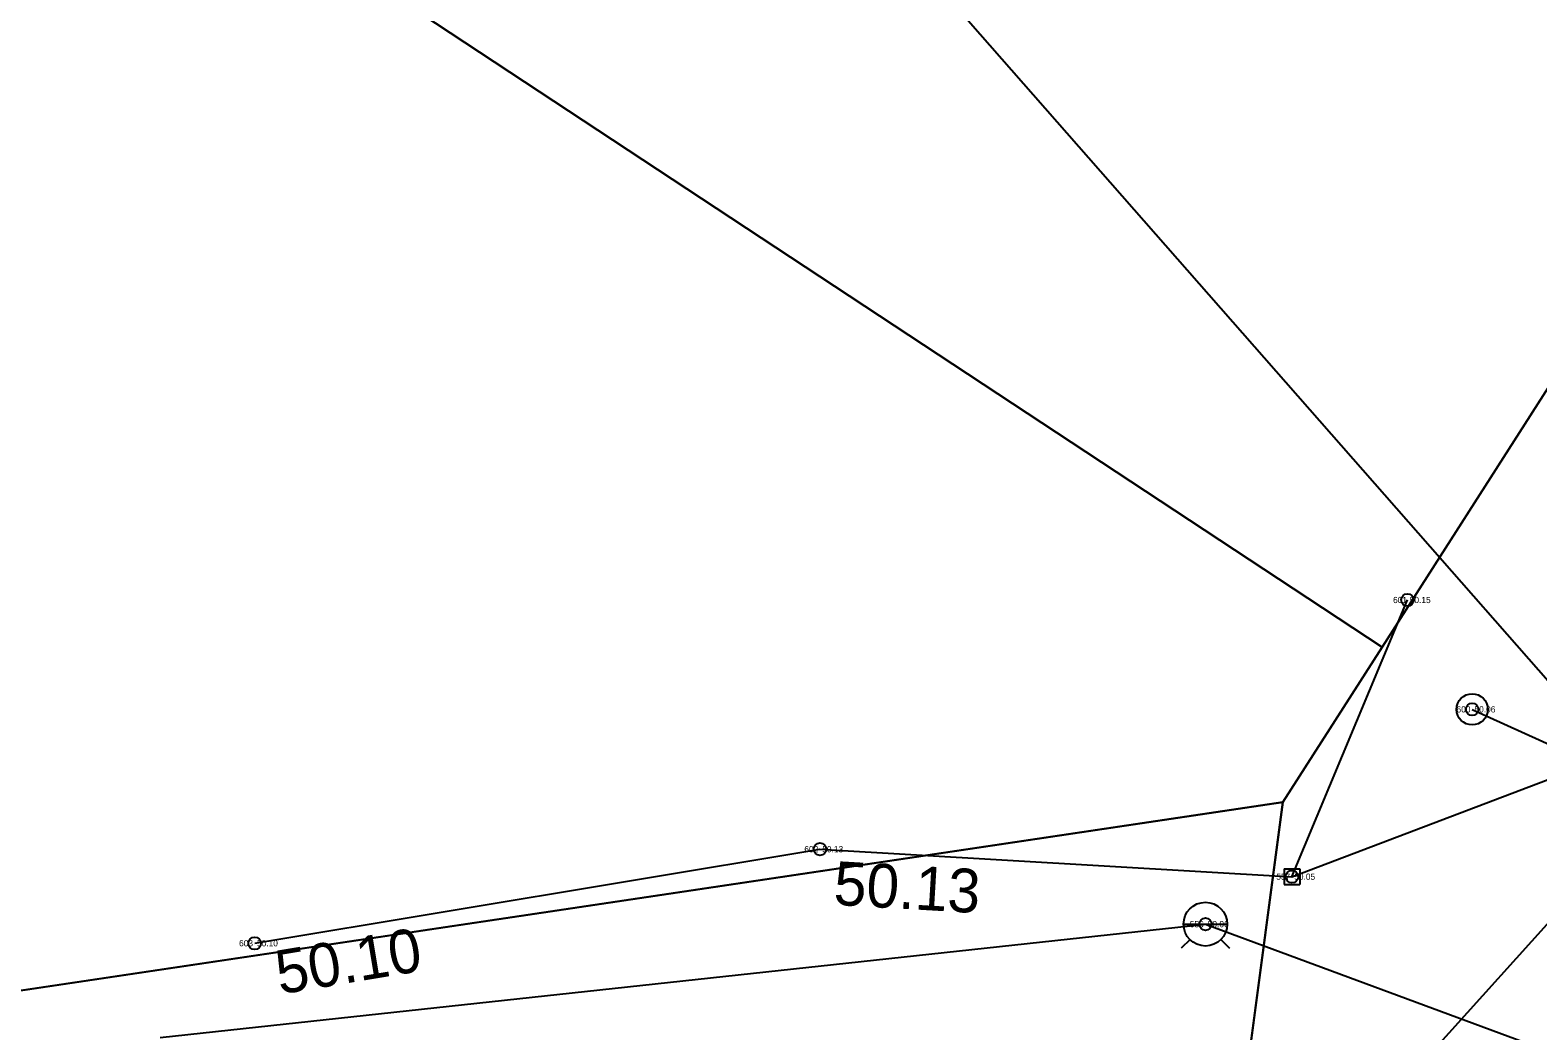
# Model space of a CAD drawing. Extents: x 640832 to 642788, y 6454661 to 6457700.
# Drawn here: x 641585.3 to 641609.43, y 6455718.38 to 6455734.4 of the extents above; entities that cross this region are included whole.
import ezdxf

# ---------------------------------------------------------------- set-up
doc = ezdxf.new("R2010")
doc.units = 0
for name, color, linetype in [('AED', 7, 'Continuous'), ('HALJASTUS', 7, 'Continuous'), ('KORGUS', 7, 'Continuous'), ('MOOTKORG', 7, 'Continuous'), ('MOOTMPUNKT', 7, 'Continuous'), ('MOOTNR', 7, 'Continuous'), ('MOOTPIIR', 7, 'Continuous'), ('MPOHULIIN', 7, 'Continuous'), ('POST', 7, 'Continuous'), ('TEE', 7, 'Continuous'), ('VKAEV', 7, 'Continuous'), ('VORMISTUS', 7, 'Continuous'), ('VTRASS', 7, 'Continuous')]:
    doc.layers.add(name, color=color, linetype=linetype)

msp = doc.modelspace()

# ---------------------------------------------------------------- linework, layer by layer
at = {"layer": 'AED'}
for p, q in [((641605.496, 6455720.847), (641607.345, 6455725.277)), ((641605.371, 6455720.972), (641605.371, 6455720.722)), ((641605.371, 6455720.972), (641605.621, 6455720.972)), ((641605.621, 6455720.972), (641605.621, 6455720.722)), ((641605.371, 6455720.722), (641605.621, 6455720.722))]:
    msp.add_line(p, q, dxfattribs=at)
at = {"layer": 'HALJASTUS'}
msp.add_lwpolyline([(641440.81, 6455905.8), (641482.27, 6455834.59), (641523.39, 6455767.25), (641529.94, 6455756.51), (641550.42, 6455720.59), (641575, 6455717.51), (641605.35, 6455722.04), (641604.51, 6455715.75), (641575.07, 6455711.45), (641555.65, 6455714.1), (641550.26, 6455712.24), (641647.32, 6455553.61), (641652.56, 6455553.16), (641660.8, 6455541.98), (641683.62, 6455533.75), (641665.13, 6455522.89), (641700.5, 6455461.26), (641736.91, 6455384.88), (641759.05, 6455335.91), (641773.87, 6455302.37)], dxfattribs=at)
for points in [[(641571.5, 6455788.08), (641580.02, 6455782.66), (641630.77, 6455762.26), (641627.69, 6455756.97), (641606.94, 6455724.52), (641543.24, 6455766.52)], [(641605.35, 6455722.04), (641575, 6455717.51), (641550.42, 6455720.59), (641529.94, 6455756.51), (641543.24, 6455766.52), (641606.94, 6455724.52)], [(641696.96, 6455668.57), (641639.62, 6455681.68), (641600.93, 6455688.71), (641605.35, 6455722.04), (641606.94, 6455724.52), (641627.69, 6455756.97), (641641.4, 6455752.63), (641695.82, 6455743.5), (641704.95, 6455741.98), (641707.04, 6455695.48)]]:
    msp.add_lwpolyline(points, close=True, dxfattribs=at)
at = {"layer": 'KORGUS'}
for centre in [(641597.941, 6455721.287), (641588.893, 6455719.781)]:
    msp.add_circle(centre, 0.1, dxfattribs=at)
at = {"layer": 'MOOTMPUNKT'}
for centre in [(641607.345, 6455725.277), (641608.381, 6455723.526), (641597.941, 6455721.287), (641605.496, 6455720.847), (641604.112, 6455720.087), (641588.893, 6455719.781)]:
    msp.add_circle(centre, 0.1, dxfattribs=at)
at = {"layer": 'MOOTPIIR'}
msp.add_lwpolyline([(641659.424, 6455574.448), (641641.152, 6455566.927), (641630.979, 6455587.793), (641623.861, 6455598.37), (641612.48, 6455615.811), (641600.172, 6455631.44), (641594.879, 6455641.796), (641590.045, 6455652.494), (641582.477, 6455667.003), (641581.368, 6455672.556), (641575.743, 6455681.041), (641622.331, 6455712.812), (641649.222, 6455708.208), (641650.248, 6455717.078), (641643.488, 6455725.247), (641624.081, 6455736.173), (641605.069, 6455715.081), (641569.744, 6455691.039), (641557.045, 6455711.87)], dxfattribs=at)
at = {"layer": 'MPOHULIIN'}
msp.add_lwpolyline([(641608.381, 6455723.526), (641627.187, 6455715.004)], dxfattribs=at)
at = {"layer": 'POST'}
msp.add_circle((641608.381, 6455723.526), 0.25, dxfattribs=at)
at = {"layer": 'TEE'}
msp.add_lwpolyline([(641588.893, 6455719.781), (641597.941, 6455721.287), (641605.496, 6455720.847), (641609.864, 6455722.503), (641613.107, 6455723.907), (641619.028, 6455729.081), (641619.821, 6455731.439), (641620.744, 6455731.345)], dxfattribs=at)
at = {"layer": 'VKAEV'}
for p, q in [((641603.762, 6455720.087), (641604.462, 6455720.087)), ((641603.865, 6455719.84), (641603.725, 6455719.7)), ((641604.359, 6455719.84), (641604.499, 6455719.7))]:
    msp.add_line(p, q, dxfattribs=at)
msp.add_circle((641604.112, 6455720.087), 0.35, dxfattribs=at)
at = {"layer": 'VORMISTUS'}
msp.add_lwpolyline([(641691.226, 6455630.948), (641596.579, 6455738.809), (641810.422, 6455926.456), (641905.07, 6455818.595)], close=True, dxfattribs=at)
at = {"layer": 'VTRASS'}
msp.add_lwpolyline([(641587.38, 6455718.273), (641604.112, 6455720.087), (641618.502, 6455714.763), (641622.591, 6455713.817)], dxfattribs=at)

# ---------------------------------------------------------------- texts
at = {"layer": 'KORGUS'}
for s, rotation, p in [(' 50.13', 356.6669, (641597.89, 6455720.413)), (' 50.10', 9.45, (641589.037, 6455718.918))]:
    msp.add_text(s, height=0.7, rotation=rotation, dxfattribs=at).set_placement(p)
at = {"layer": 'MOOTKORG'}
for s, p in [(' 50.15', (641607.345, 6455725.227)), (' 50.06', (641608.381, 6455723.476)), (' 50.13', (641597.941, 6455721.237)), (' 50.05', (641605.496, 6455720.797)), (' 50.06', (641604.112, 6455720.037)), (' 50.10', (641588.893, 6455719.731))]:
    msp.add_text(s, height=0.1, dxfattribs=at).set_placement(p)
at = {"layer": 'MOOTNR'}
for s, p in [('601 ', (641607.115, 6455725.227)), ('600 ', (641608.131, 6455723.476)), ('602 ', (641597.691, 6455721.237)), ('557 ', (641605.246, 6455720.797)), ('556 ', (641603.862, 6455720.037)), ('603 ', (641588.643, 6455719.731))]:
    msp.add_text(s, height=0.1, dxfattribs=at).set_placement(p)

doc.saveas('drawing.dxf')
